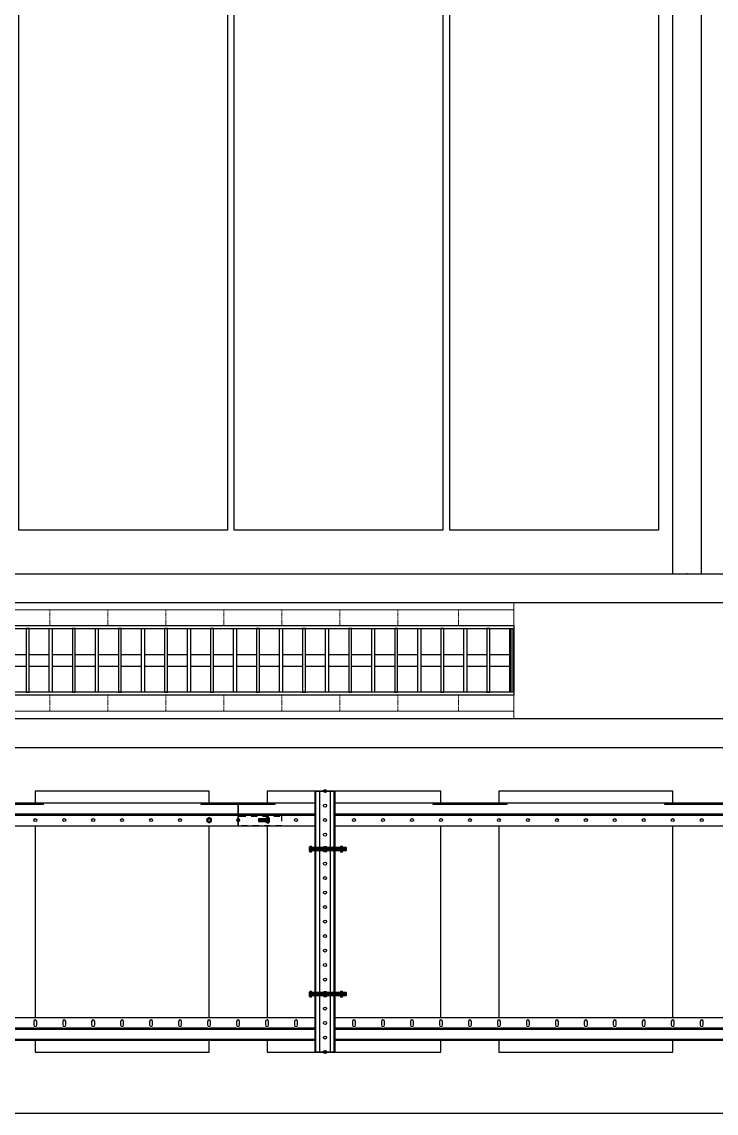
# Model space of a CAD drawing. Header units: millimetres. Extents: x -962357 to -591296, y -223672 to 59420.
# Drawn here: x -736553 to -735355, y -175224 to -173342 of the extents above; entities that cross this region are included whole.
import ezdxf

# ---------------------------------------------------------------- set-up
doc = ezdxf.new("R2010")
doc.units = ezdxf.units.MM
doc.linetypes.add('DPA_Hidden 50', pattern=[3, 2, -1])
doc.linetypes.add('TA_HL_003.00000', pattern=[19.5, 10.65, -8.85])
for name, color, linetype in [('000 - H A T C H', 8, 'Continuous'), ('000 - WIPEOUT', 250, 'Continuous'), ('001 - ASCESSORIES', 251, 'Continuous'), ('A04_TUBE SERIES', 2, 'Continuous'), ('A11_ALU.SOLID SHEET', 2, 'Continuous')]:
    doc.layers.add(name, color=color, linetype=linetype)
doc.layers.add('A-GLAZ-CURT', color=2, linetype='Continuous', lineweight=9)
pattern_1 = [(110, (-0.5, 0), (-0.939693, -0.34202), []), (110, (-0.2012, 0.6409), (-0.939693, -0.34202), [1.25, -0.25, 0, -0.25])]

# ---------------------------------------------------------------- blocks, each defined once
blk = doc.blocks.new('*U4621')
at = {"color": 1}
blk.add_wipeout([(600, -60), (-600, -60), (-600, 60), (600, 60)], dxfattribs=at).dxf.layer = '000 - WIPEOUT'
at = {"layer": '001 - ASCESSORIES', "color": 0}
blk.add_lwpolyline([(600, -60), (-600, -60), (-600, 60), (600, 60)], close=True, dxfattribs=at)
at = {"layer": '001 - ASCESSORIES'}
for points in [[(-593.5, -55), (-598.5, -55), (-598.5, 55), (-593.5, 55)], [(595, -55), (-595, -55), (-595, 55), (595, 55)], [(-558.8, -55), (-553.8, -55), (-553.8, 55), (-558.8, 55)], [(-514, -55), (-519, -55), (-519, 55), (-514, 55)], [(-479.3, -55), (-474.3, -55), (-474.3, 55), (-479.3, 55)], [(-434.6, -55), (-439.6, -55), (-439.6, 55), (-434.6, 55)], [(-399.8, -55), (-394.8, -55), (-394.8, 55), (-399.8, 55)], [(-355.1, -55), (-360.1, -55), (-360.1, 55), (-355.1, 55)], [(-320.4, -55), (-315.4, -55), (-315.4, 55), (-320.4, 55)], [(-275.6, -55), (-280.6, -55), (-280.6, 55), (-275.6, 55)], [(-240.9, -55), (-235.9, -55), (-235.9, 55), (-240.9, 55)], [(-196.2, -55), (-201.2, -55), (-201.2, 55), (-196.2, 55)], [(-161.4, -55), (-156.4, -55), (-156.4, 55), (-161.4, 55)], [(-116.7, -55), (-121.7, -55), (-121.7, 55), (-116.7, 55)], [(-82, -55), (-77, -55), (-77, 55), (-82, 55)], [(-37.2, -55), (-42.2, -55), (-42.2, 55), (-37.2, 55)], [(-2.5, -55), (2.5, -55), (2.5, 55), (-2.5, 55)], [(42.2, -55), (37.2, -55), (37.2, 55), (42.2, 55)], [(77, -55), (82, -55), (82, 55), (77, 55)], [(121.7, -55), (116.7, -55), (116.7, 55), (121.7, 55)], [(156.4, -55), (161.4, -55), (161.4, 55), (156.4, 55)], [(201.2, -55), (196.2, -55), (196.2, 55), (201.2, 55)], [(235.9, -55), (240.9, -55), (240.9, 55), (235.9, 55)], [(280.6, -55), (275.6, -55), (275.6, 55), (280.6, 55)], [(315.4, -55), (320.4, -55), (320.4, 55), (315.4, 55)], [(360.1, -55), (355.1, -55), (355.1, 55), (360.1, 55)], [(394.8, -55), (399.8, -55), (399.8, 55), (394.8, 55)], [(439.6, -55), (434.6, -55), (434.6, 55), (439.6, 55)], [(474.3, -55), (479.3, -55), (479.3, 55), (474.3, 55)], [(519, -55), (514, -55), (514, 55), (519, 55)], [(553.8, -55), (558.8, -55), (558.8, 55), (553.8, 55)], [(598.5, -55), (593.5, -55), (593.5, 55), (598.5, 55)]]:
    blk.add_lwpolyline(points, close=True, dxfattribs=at)
for points in [[(-593.5, 10), (-558.8, 10)], [(-553.8, 10), (-519, 10)], [(-514, 10), (-479.3, 10)], [(-474.3, 10), (-439.6, 10)], [(-434.6, 10), (-399.8, 10)], [(-394.8, 10), (-360.1, 10)], [(-355.1, 10), (-320.4, 10)], [(-315.4, 10), (-280.6, 10)], [(-275.6, 10), (-240.9, 10)], [(-235.9, 10), (-201.2, 10)], [(-196.2, 10), (-161.4, 10)], [(-156.4, 10), (-121.7, 10)], [(-116.7, 10), (-82, 10)], [(-77, 10), (-42.2, 10)], [(-37.2, 10), (-2.5, 10)], [(2.5, 10), (37.2, 10)], [(42.2, 10), (77, 10)], [(82, 10), (116.7, 10)], [(121.7, 10), (156.4, 10)], [(161.4, 10), (196.2, 10)], [(201.2, 10), (235.9, 10)], [(240.9, 10), (275.6, 10)], [(280.6, 10), (315.4, 10)], [(320.4, 10), (355.1, 10)], [(360.1, 10), (394.8, 10)], [(399.8, 10), (434.6, 10)], [(439.6, 10), (474.3, 10)], [(479.3, 10), (514, 10)], [(519, 10), (553.8, 10)], [(558.8, 10), (593.5, 10)], [(-593.5, -10), (-558.8, -10)], [(-553.8, -10), (-519, -10)], [(-514, -10), (-479.3, -10)], [(-474.3, -10), (-439.6, -10)], [(-434.6, -10), (-399.8, -10)], [(-394.8, -10), (-360.1, -10)], [(-355.1, -10), (-320.4, -10)], [(-315.4, -10), (-280.6, -10)], [(-275.6, -10), (-240.9, -10)], [(-235.9, -10), (-201.2, -10)], [(-196.2, -10), (-161.4, -10)], [(-156.4, -10), (-121.7, -10)], [(-116.7, -10), (-82, -10)], [(-77, -10), (-42.2, -10)], [(-37.2, -10), (-2.5, -10)], [(2.5, -10), (37.2, -10)], [(42.2, -10), (77, -10)], [(82, -10), (116.7, -10)], [(121.7, -10), (156.4, -10)], [(161.4, -10), (196.2, -10)], [(201.2, -10), (235.9, -10)], [(240.9, -10), (275.6, -10)], [(280.6, -10), (315.4, -10)], [(320.4, -10), (355.1, -10)], [(360.1, -10), (394.8, -10)], [(399.8, -10), (434.6, -10)], [(439.6, -10), (474.3, -10)], [(479.3, -10), (514, -10)], [(519, -10), (553.8, -10)], [(558.8, -10), (593.5, -10)]]:
    blk.add_lwpolyline(points, dxfattribs=at)
blk = doc.blocks.new('*U4823')
blk.add_attdef('EXTR.OVL-LENGTH_', (-25, -59.1), '', height=5)
blk.add_wipeout([(-25, 25), (25, -25), (25, 15671.5), (-25, 15621.5)]).dxf.layer = '000 - WIPEOUT'
at = {"layer": 'A04_TUBE SERIES', "color": 0}
blk.add_lwpolyline([(-25, 25), (25, -25), (25, 15671.5), (-25, 15621.5)], close=True, dxfattribs=at)
blk = doc.blocks.new('*U4826')
blk.add_attdef('EXTR.OVL-LENGTH_', (-25, -59.1), '', height=5)
blk.add_wipeout([(-25, 25), (25, -25), (25, 15165.5), (-25, 15115.5)]).dxf.layer = '000 - WIPEOUT'
at = {"layer": 'A04_TUBE SERIES', "color": 0}
blk.add_lwpolyline([(-25, 25), (25, -25), (25, 15165.5), (-25, 15115.5)], close=True, dxfattribs=at)
blk = doc.blocks.new('*U4830')
blk.add_attdef('EXTR.OVL-LENGTH_', (-25, -59.1), '', height=5)
blk.add_wipeout([(-25, 0), (25, 0), (25, 1900), (-25, 1900)]).dxf.layer = '000 - WIPEOUT'
blk.add_point((0, 0))
at = {"layer": 'A04_TUBE SERIES', "color": 0}
blk.add_lwpolyline([(-25, 0), (25, 0), (25, 1900), (-25, 1900)], close=True, dxfattribs=at)
blk = doc.blocks.new('*U4729')
at = {"color": 6}
blk.add_point((-37.5, 0), dxfattribs=at)
at = {"color": 3}
for points in [[(-875, 924), (875, 924), (875, 564), (-875, 564)], [(-875, 552), (875, 552), (875, 192), (-875, 192)], [(-875, -192), (875, -192), (875, -552), (-875, -552)], [(-875, -564), (875, -564), (875, -924), (-875, -924)]]:
    blk.add_wipeout(points, dxfattribs=at).dxf.layer = '000 - WIPEOUT'
at = {"layer": 'A11_ALU.SOLID SHEET', "color": 0, "linetype": 'ByBlock'}
for points in [[(875, 564), (-875, 564), (-875, 924), (875, 924)], [(875, 192), (-875, 192), (-875, 552), (875, 552)], [(875, -552), (-875, -552), (-875, -192), (875, -192)], [(875, -924), (-875, -924), (-875, -564), (875, -564)]]:
    blk.add_lwpolyline(points, close=True, dxfattribs=at)
at = {"color": 3}
blk.add_wipeout([(-875, 180), (875, 180), (875, -180), (-875, -180)], dxfattribs=at).dxf.layer = '000 - WIPEOUT'
at = {"layer": 'A11_ALU.SOLID SHEET', "color": 0, "linetype": 'ByBlock'}
blk.add_lwpolyline([(875, -180), (-875, -180), (-875, 180), (875, 180)], close=True, dxfattribs=at)
blk = doc.blocks.new('*U4836')
at = {"layer": 'A04_TUBE SERIES', "color": 0, "linetype": 'ByBlock', "xscale": -1, "rotation": 90}
blk.add_blockref('*U4826', (15418.5, 275), dxfattribs=at)
at = {"layer": 'A04_TUBE SERIES', "color": 0, "linetype": 'ByBlock', "rotation": 270}
blk.add_blockref('*U4823', (25, 25), dxfattribs=at)
at = {"layer": 'A11_ALU.SOLID SHEET', "color": 0, "linetype": 'ByBlock', "rotation": 90}
blk.add_blockref('*U4729', (7849.68, 1250), dxfattribs=at)
at = {"layer": 'A04_TUBE SERIES', "color": 0, "linetype": 'ByBlock'}
blk.add_blockref('*U4830', (8823, 300), dxfattribs=at)
blk = doc.blocks.new('*U4864')
at = {"color": 3}
for points in [[(-225, 150), (225, 150), (225, -150), (-225, -150)], [(-225, -250), (225, -250), (225, -550), (-225, -550)], [(-225, -650), (225, -650), (225, -950), (-225, -950)]]:
    blk.add_wipeout(points, dxfattribs=at).dxf.layer = '000 - WIPEOUT'
at = {"layer": 'A11_ALU.SOLID SHEET', "color": 0, "linetype": 'ByBlock'}
for points in [[(-225, -150), (225, -150), (225, 150), (-225, 150)], [(-225, -550), (225, -550), (225, -250), (-225, -250)], [(-225, -950), (225, -950), (225, -650), (-225, -650)]]:
    blk.add_lwpolyline(points, close=True, dxfattribs=at)
blk = doc.blocks.new('000 - ASSCESSORIES_FAMELINE_GALV.BRACKET_FITTING_Z-PROFILE_HR-02B_TOP_VIEW')
blk.add_wipeout([(-1200, 39), (1200, 39), (1200, 0), (-1200, 0)]).dxf.layer = '000 - WIPEOUT'
at = {"layer": '001 - ASCESSORIES', "linetype": 'ByBlock'}
blk.add_line((1200, 20.2), (-1200, 20.2), dxfattribs=at)
at = {"layer": '001 - ASCESSORIES'}
blk.add_line((1200, 19), (-1200, 19), dxfattribs=at)
at = {"layer": '001 - ASCESSORIES', "color": 0}
blk.add_lwpolyline([(-1200, 39), (-1200, 19), (1200, 19), (1200, 39)], close=True, dxfattribs=at)
at = {"layer": '001 - ASCESSORIES'}
blk.add_lwpolyline([(-1200, 19), (-1200, 0), (1200, 0), (1200, 19)], close=True, dxfattribs=at)
at = {"layer": '001 - ASCESSORIES', "color": 2}
for points in [[(-1200, 1.2), (-1200, 0), (-1135.9, 0), (-1135.9, 1.2)], [(-864.1, 1.2), (-864.1, 0), (-735.9, 0), (-735.9, 1.2)], [(335.9, 1.2), (335.9, 0), (464.1, 0), (464.1, 1.2)], [(735.9, 1.2), (735.9, 0), (864.1, 0), (864.1, 1.2)], [(1135.9, 1.2), (1135.9, 0), (1200, 0), (1200, 1.2)]]:
    blk.add_lwpolyline(points, close=True, dxfattribs=at)
at = {"layer": '001 - ASCESSORIES'}
for centre in [(-1150, 29), (-1100, 29), (-1050, 29), (-1000, 29), (-950, 29), (-900, 29), (-850, 29), (400, 29), (450, 29), (500, 29), (550, 29), (600, 29), (650, 29), (700, 29), (750, 29), (800, 29), (850, 29), (900, 29), (950, 29), (1000, 29), (1050, 29), (1100, 29), (1150, 29)]:
    blk.add_circle(centre, 2.6, dxfattribs=at)
for centre, start, end in [((-1200, 29), 270, 90), ((1200, 29), 90, 270)]:
    blk.add_arc(centre, 2.6, start, end, dxfattribs=at)
blk = doc.blocks.new('000 - ASSCESSORIES_FAMELINE_GALV._SPICE-FOR_HR-02B_TOP_VIEW')
at = {"layer": '001 - ASCESSORIES', "linetype": 'ByBlock'}
blk.add_lwpolyline([(-75, 6.8), (75, 6.8), (75, 8.8), (-75, 8.8)], close=True, dxfattribs=at)
at = {"layer": '001 - ASCESSORIES', "color": 0, "linetype": 'ByBlock'}
blk.add_lwpolyline([(-75, 8.8), (75, 8.8), (75, -10), (-75, -10)], close=True, dxfattribs=at)
at = {"layer": '001 - ASCESSORIES', "color": 1}
for points in [[(-57.6, 6.8), (-42.4, 6.8), (-42.4, 8.8), (-57.6, 8.8)], [(-2.6, 6.8), (2.6, 6.8), (2.6, 8.8), (-2.6, 8.8)], [(47.4, 6.8), (52.6, 6.8), (52.6, 8.8), (47.4, 8.8)]]:
    blk.add_lwpolyline(points, close=True, dxfattribs=at)
blk.add_lwpolyline([(-55, -2.6), (-45, -2.6, 1), (-45, 2.6), (-55, 2.6, 1)], format="xyb", close=True, dxfattribs=at)
at = {"layer": '001 - ASCESSORIES'}
for centre in [(0, 0), (50, 0)]:
    blk.add_circle(centre, 2.6, dxfattribs=at)
blk = doc.blocks.new('*U4659')
at = {"layer": '001 - ASCESSORIES', "color": 0, "linetype": 'ByBlock'}
blk.add_blockref('000 - ASSCESSORIES_FAMELINE_GALV._SPICE-FOR_HR-02B_TOP_VIEW', (0, 0), dxfattribs=at)
blk = doc.blocks.new('*U4682')
at = {"color": 1}
for p, q in [((-3.5, 3.5), (3.5, 3.5)), ((-3.5, 0), (3.5, 0))]:
    blk.add_line(p, q, dxfattribs=at)
at = {"color": 0}
for points in [[(-2.3, 3.2, 0.249855), (-4.6, 3.2), (-4.6, 0.3, 0.249855), (-2.3, 0.3)], [(2.3, 3.2, 0.062432), (0, 3.5, 0.062432), (-2.3, 3.2), (-2.3, 0.3, 0.061701), (0, 0, 0.061701), (2.3, 0.3)], [(4.6, 3.2, 0.249855), (2.3, 3.2), (2.3, 0.3, 0.249855), (4.6, 0.3)]]:
    blk.add_lwpolyline(points, format="xyb", close=True, dxfattribs=at)
blk = doc.blocks.new('*U4688')
at = {"layer": '000 - H A T C H'}
h = blk.add_hatch(dxfattribs=at)
h.set_pattern_fill('ANSI35', color=8, scale=4, angle=65)
h.set_pattern_definition(pattern_1)
h.paths.add_polyline_path([(0, -2.5), (14.5, -2.5), (14.5, 2.5), (0, 2.5)])
at = {"color": 8}
blk.add_line((14.5, -2.5), (14.5, 2.5), dxfattribs=at)
at = {"color": 1}
blk.add_lwpolyline([(14.5, 2.5), (0, 2.5), (0, -2.5), (14.5, -2.5), (15, -2), (15, 2)], close=True, dxfattribs=at)
blk = doc.blocks.new('*U4699')
at = {"layer": '000 - H A T C H'}
h = blk.add_hatch(color=250, dxfattribs=at)
h.dxf.hatch_style = 1
edge = h.paths.add_edge_path()
edge.add_line((-0.3, -4.6), (-3.2, -4.6))
edge.add_arc((-1, -3.5), 2.45, 180, 208.0569, ccw=False)
edge.add_line((-3.5, -3.5), (-3.5, 0))
edge.add_arc((5.9, 0), 9.36, 179.9761, 180.0239, ccw=False)
edge.add_line((-3.5, 0), (-3.5, 0))
edge.add_arc((5.9, 0), 9.36, 179.9761, 180.0239, ccw=False)
edge.add_line((-3.5, 0), (-3.5, 3.5))
edge.add_arc((-1, 3.5), 2.45, 151.9431, 180, ccw=False)
edge.add_line((-3.2, 4.6), (-0.3, 4.6))
edge.add_arc((-2.5, 3.5), 2.45, 360, 388.0569, ccw=False)
edge.add_line((0, 3.5), (0, -3.5))
edge.add_arc((-2.5, -3.5), 2.45, 331.9431, 360, ccw=False)
blk.add_blockref('*U4688', (0, 0))
at = {"layer": '001 - ASCESSORIES', "rotation": 90}
blk.add_blockref('*U4682', (0, 0), dxfattribs=at)
blk = doc.blocks.new('*U4663')
at = {"layer": '001 - ASCESSORIES', "color": 0}
blk.add_lwpolyline([(4.6, 0), (2.3, 4), (-2.3, 4), (-4.6, 0), (-2.3, -4), (2.3, -4)], close=True, dxfattribs=at)
at = {"layer": '001 - ASCESSORIES', "color": 8}
blk.add_circle((0, 0), 3.85, dxfattribs=at)
at = {"layer": '001 - ASCESSORIES', "color": 0}
blk.add_circle((0, 0), 2.6, dxfattribs=at)
blk = doc.blocks.new('*U4664')
at = {"layer": '000 - H A T C H'}
h = blk.add_hatch(color=250, dxfattribs=at)
h.dxf.hatch_style = 1
h.paths.add_polyline_path([(4, -2.3), (4, 2.3), (0, 4.6), (-4, 2.3), (-4, -2.3), (0, -4.6)])
h.paths.add_polyline_path([(0, -2.6, -1), (0, 2.6, -1)], flags=16)
at = {"layer": '001 - ASCESSORIES', "color": 0, "rotation": 270}
blk.add_blockref('*U4663', (0, 0), dxfattribs=at)
blk = doc.blocks.new('*U4922')
blk.add_blockref('*U4699', (50, -10))
at = {"layer": '001 - ASCESSORIES', "color": 0, "linetype": 'ByBlock'}
blk.add_blockref('000 - ASSCESSORIES_FAMELINE_GALV.BRACKET_FITTING_Z-PROFILE_HR-02B_TOP_VIEW', (-1200, -39), dxfattribs=at)
blk.add_blockref('*U4699', (-50, -10))
at = {"layer": '001 - ASCESSORIES', "linetype": 'TA_HL_003.00000', "rotation": 180}
blk.add_blockref('*U4659', (0, -10), dxfattribs=at)
blk.add_blockref('*U4659', (0, -10), dxfattribs=at)
at = {"layer": '001 - ASCESSORIES'}
blk.add_blockref('*U4664', (-50, -10), dxfattribs=at)
at = {"layer": '001 - ASCESSORIES', "color": 0, "linetype": 'ByBlock'}
blk.add_blockref('000 - ASSCESSORIES_FAMELINE_GALV.BRACKET_FITTING_Z-PROFILE_HR-02B_TOP_VIEW', (1200, -39), dxfattribs=at)
at = {"layer": '001 - ASCESSORIES'}
blk.add_blockref('*U4664', (50, -10), dxfattribs=at)
blk = doc.blocks.new('000 - ASSCESSORIES_FAMELINE_GALV.BRACKET_FITTING_Z-PROFILE_HR-02AA_TOP_VIEW')
blk.add_wipeout([(-1200, 39), (1200, 39), (1200, 0), (-1200, 0)]).dxf.layer = '000 - WIPEOUT'
at = {"layer": '001 - ASCESSORIES', "linetype": 'Continuous'}
for p, q in [((-1200, 39), (1200, 39)), ((-1200, 0), (1200, 0))]:
    blk.add_line(p, q, dxfattribs=at)
at = {"layer": '001 - ASCESSORIES', "color": 1, "linetype": 'ByBlock'}
for p, q in [((-527.6, 20.2), (-527.6, 19)), ((-477.6, 20.2), (-477.6, 19)), ((-427.6, 20.2), (-427.6, 19)), ((-377.6, 20.2), (-377.6, 19)), ((-327.6, 20.2), (-327.6, 19)), ((-277.6, 20.2), (-277.6, 19)), ((-227.6, 20.2), (-227.6, 19)), ((-177.6, 20.2), (-177.6, 19)), ((-127.6, 20.2), (-127.6, 19)), ((-77.6, 20.2), (-77.6, 19)), ((-27.6, 20.2), (-27.6, 19)), ((22.4, 20.2), (22.4, 19)), ((72.4, 20.2), (72.4, 19)), ((122.4, 20.2), (122.4, 19)), ((172.4, 20.2), (172.4, 19)), ((222.4, 20.2), (222.4, 19)), ((272.4, 20.2), (272.4, 19)), ((322.4, 20.2), (322.4, 19)), ((372.4, 20.2), (372.4, 19)), ((422.4, 20.2), (422.4, 19)), ((472.4, 20.2), (472.4, 19)), ((522.4, 20.2), (522.4, 19)), ((572.4, 20.2), (572.4, 19)), ((622.4, 20.2), (622.4, 19))]:
    blk.add_line(p, q, dxfattribs=at)
at = {"layer": '001 - ASCESSORIES', "color": 0, "linetype": 'ByBlock'}
blk.add_lwpolyline([(-1200, 39), (1200, 39), (1200, 19), (-1200, 19)], close=True, dxfattribs=at)
at = {"layer": '001 - ASCESSORIES'}
blk.add_lwpolyline([(-1200, 19), (1200, 19), (1200, 0), (-1200, 0)], close=True, dxfattribs=at)
at = {"layer": '001 - ASCESSORIES', "color": 1, "linetype": 'ByBlock'}
for points in [[(-527.6, 20.2), (-572.4, 20.2), (-572.4, 19), (-527.6, 19)], [(-527.6, 20.2), (-522.4, 20.2), (-522.4, 19), (-527.6, 19)], [(-477.6, 20.2), (-522.4, 20.2), (-522.4, 19), (-477.6, 19)], [(-477.6, 20.2), (-472.4, 20.2), (-472.4, 19), (-477.6, 19)], [(-427.6, 20.2), (-472.4, 20.2), (-472.4, 19), (-427.6, 19)], [(-427.6, 20.2), (-422.4, 20.2), (-422.4, 19), (-427.6, 19)], [(-377.6, 20.2), (-422.4, 20.2), (-422.4, 19), (-377.6, 19)], [(-377.6, 20.2), (-372.4, 20.2), (-372.4, 19), (-377.6, 19)], [(-327.6, 20.2), (-372.4, 20.2), (-372.4, 19), (-327.6, 19)], [(-327.6, 20.2), (-322.4, 20.2), (-322.4, 19), (-327.6, 19)], [(-277.6, 20.2), (-322.4, 20.2), (-322.4, 19), (-277.6, 19)], [(-277.6, 20.2), (-272.4, 20.2), (-272.4, 19), (-277.6, 19)], [(-227.6, 20.2), (-272.4, 20.2), (-272.4, 19), (-227.6, 19)], [(-227.6, 20.2), (-222.4, 20.2), (-222.4, 19), (-227.6, 19)], [(-177.6, 20.2), (-222.4, 20.2), (-222.4, 19), (-177.6, 19)], [(-177.6, 20.2), (-172.4, 20.2), (-172.4, 19), (-177.6, 19)], [(-127.6, 20.2), (-172.4, 20.2), (-172.4, 19), (-127.6, 19)], [(-127.6, 20.2), (-122.4, 20.2), (-122.4, 19), (-127.6, 19)], [(-77.6, 20.2), (-122.4, 20.2), (-122.4, 19), (-77.6, 19)], [(-77.6, 20.2), (-72.4, 20.2), (-72.4, 19), (-77.6, 19)], [(-27.6, 20.2), (-72.4, 20.2), (-72.4, 19), (-27.6, 19)], [(-27.6, 20.2), (-22.4, 20.2), (-22.4, 19), (-27.6, 19)], [(22.4, 20.2), (-22.4, 20.2), (-22.4, 19), (22.4, 19)], [(22.4, 20.2), (27.6, 20.2), (27.6, 19), (22.4, 19)], [(72.4, 20.2), (27.6, 20.2), (27.6, 19), (72.4, 19)], [(72.4, 20.2), (77.6, 20.2), (77.6, 19), (72.4, 19)], [(122.4, 20.2), (77.6, 20.2), (77.6, 19), (122.4, 19)], [(122.4, 20.2), (127.6, 20.2), (127.6, 19), (122.4, 19)], [(172.4, 20.2), (127.6, 20.2), (127.6, 19), (172.4, 19)], [(172.4, 20.2), (177.6, 20.2), (177.6, 19), (172.4, 19)], [(222.4, 20.2), (177.6, 20.2), (177.6, 19), (222.4, 19)], [(222.4, 20.2), (227.6, 20.2), (227.6, 19), (222.4, 19)], [(272.4, 20.2), (227.6, 20.2), (227.6, 19), (272.4, 19)], [(272.4, 20.2), (277.6, 20.2), (277.6, 19), (272.4, 19)], [(322.4, 20.2), (277.6, 20.2), (277.6, 19), (322.4, 19)], [(322.4, 20.2), (327.6, 20.2), (327.6, 19), (322.4, 19)], [(372.4, 20.2), (327.6, 20.2), (327.6, 19), (372.4, 19)], [(372.4, 20.2), (377.6, 20.2), (377.6, 19), (372.4, 19)], [(422.4, 20.2), (377.6, 20.2), (377.6, 19), (422.4, 19)], [(422.4, 20.2), (427.6, 20.2), (427.6, 19), (422.4, 19)], [(472.4, 20.2), (427.6, 20.2), (427.6, 19), (472.4, 19)], [(472.4, 20.2), (477.6, 20.2), (477.6, 19), (472.4, 19)], [(522.4, 20.2), (477.6, 20.2), (477.6, 19), (522.4, 19)], [(522.4, 20.2), (527.6, 20.2), (527.6, 19), (522.4, 19)], [(572.4, 20.2), (527.6, 20.2), (527.6, 19), (572.4, 19)], [(572.4, 20.2), (577.6, 20.2), (577.6, 19), (572.4, 19)], [(622.4, 20.2), (577.6, 20.2), (577.6, 19), (622.4, 19)], [(622.4, 20.2), (627.6, 20.2), (627.6, 19), (622.4, 19)], [(672.4, 20.2), (627.6, 20.2), (627.6, 19), (672.4, 19)]]:
    blk.add_lwpolyline(points, close=True, dxfattribs=at)
at = {"layer": '001 - ASCESSORIES'}
for points in [[(-522.4, 26), (-522.4, 32, 1), (-527.6, 32), (-527.6, 26, 1)], [(-472.4, 26), (-472.4, 32, 1), (-477.6, 32), (-477.6, 26, 1)], [(-422.4, 26), (-422.4, 32, 1), (-427.6, 32), (-427.6, 26, 1)], [(-372.4, 26), (-372.4, 32, 1), (-377.6, 32), (-377.6, 26, 1)], [(-322.4, 26), (-322.4, 32, 1), (-327.6, 32), (-327.6, 26, 1)], [(-272.4, 26), (-272.4, 32, 1), (-277.6, 32), (-277.6, 26, 1)], [(-222.4, 26), (-222.4, 32, 1), (-227.6, 32), (-227.6, 26, 1)], [(-172.4, 26), (-172.4, 32, 1), (-177.6, 32), (-177.6, 26, 1)], [(-122.4, 26), (-122.4, 32, 1), (-127.6, 32), (-127.6, 26, 1)], [(-72.4, 26), (-72.4, 32, 1), (-77.6, 32), (-77.6, 26, 1)], [(-22.4, 26), (-22.4, 32, 1), (-27.6, 32), (-27.6, 26, 1)], [(27.6, 26), (27.6, 32, 1), (22.4, 32), (22.4, 26, 1)], [(77.6, 26), (77.6, 32, 1), (72.4, 32), (72.4, 26, 1)], [(127.6, 26), (127.6, 32, 1), (122.4, 32), (122.4, 26, 1)], [(177.6, 26), (177.6, 32, 1), (172.4, 32), (172.4, 26, 1)], [(227.6, 26), (227.6, 32, 1), (222.4, 32), (222.4, 26, 1)], [(277.6, 26), (277.6, 32, 1), (272.4, 32), (272.4, 26, 1)], [(327.6, 26), (327.6, 32, 1), (322.4, 32), (322.4, 26, 1)], [(377.6, 26), (377.6, 32, 1), (372.4, 32), (372.4, 26, 1)], [(427.6, 26), (427.6, 32, 1), (422.4, 32), (422.4, 26, 1)], [(477.6, 26), (477.6, 32, 1), (472.4, 32), (472.4, 26, 1)], [(527.6, 26), (527.6, 32, 1), (522.4, 32), (522.4, 26, 1)], [(577.6, 26), (577.6, 32, 1), (572.4, 32), (572.4, 26, 1)], [(627.6, 26), (627.6, 32, 1), (622.4, 32), (622.4, 26, 1)]]:
    blk.add_lwpolyline(points, format="xyb", close=True, dxfattribs=at)
at = {"layer": '001 - ASCESSORIES', "color": 2}
blk.add_lwpolyline([(-1200, 1.2), (1200, 1.2), (1200, 0), (-1200, 0)], close=True, dxfattribs=at)
blk = doc.blocks.new('*U4921')
at = {"layer": '001 - ASCESSORIES', "linetype": 'ByBlock', "rotation": 180}
blk.add_blockref('000 - ASSCESSORIES_FAMELINE_GALV.BRACKET_FITTING_Z-PROFILE_HR-02AA_TOP_VIEW', (0, 39), dxfattribs=at)
blk = doc.blocks.new('*U4934')
at = {"color": 6}
blk.add_wipeout([(225, -17), (-225, -17), (-225, 17), (225, 17)], dxfattribs=at).dxf.layer = '000 - WIPEOUT'
at = {"layer": '001 - ASCESSORIES', "color": 0, "linetype": 'ByBlock'}
for p, q in [((225, 15.8), (-225, 15.8)), ((225, -15.8), (-225, -15.8))]:
    blk.add_line(p, q, dxfattribs=at)
at = {"layer": '001 - ASCESSORIES', "color": 1}
blk.add_lwpolyline([(225, 17), (225, -17), (-225, -17), (-225, 17)], close=True, dxfattribs=at)
at = {"layer": '001 - ASCESSORIES', "color": 0, "linetype": 'ByBlock'}
for points in [[(-225, 17), (-225, 9), (225, 9), (225, 17)], [(-225, -9), (-225, -17), (225, -17), (225, -9)]]:
    blk.add_lwpolyline(points, close=True, dxfattribs=at)
at = {"layer": '001 - ASCESSORIES', "color": 1, "linetype": 'Continuous'}
for centre in [(-225, 0), (-200, 0), (-175, 0), (-150, 0), (-125, 0), (-100, 0), (-75, 0), (-50, 0), (-25, 0), (0, 0), (25, 0), (50, 0), (75, 0), (100, 0), (125, 0), (150, 0), (175, 0), (200, 0), (225, 0)]:
    blk.add_circle(centre, 2.6, dxfattribs=at)
blk = doc.blocks.new('*U4696')
at = {"layer": '000 - H A T C H'}
h = blk.add_hatch(dxfattribs=at)
h.set_pattern_fill('ANSI35', color=8, scale=4, angle=65)
h.set_pattern_definition(pattern_1)
h.paths.add_polyline_path([(0, -2.5), (59.5, -2.5), (59.5, 2.5), (0, 2.5)])
at = {"color": 8}
blk.add_line((59.5, -2.5), (59.5, 2.5), dxfattribs=at)
at = {"color": 1}
blk.add_lwpolyline([(59.5, 2.5), (0, 2.5), (0, -2.5), (59.5, -2.5), (60, -2), (60, 2)], close=True, dxfattribs=at)
blk = doc.blocks.new('*U4748')
at = {"layer": '000 - H A T C H'}
h = blk.add_hatch(color=250, dxfattribs=at)
h.dxf.hatch_style = 1
edge = h.paths.add_edge_path()
edge.add_line((-0.3, -4.6), (-3.2, -4.6))
edge.add_arc((-1, -3.5), 2.45, 180, 208.0569, ccw=False)
edge.add_line((-3.5, -3.5), (-3.5, 0))
edge.add_arc((5.9, 0), 9.36, 179.9761, 180.0239, ccw=False)
edge.add_line((-3.5, 0), (-3.5, 0))
edge.add_arc((5.9, 0), 9.36, 179.9761, 180.0239, ccw=False)
edge.add_line((-3.5, 0), (-3.5, 3.5))
edge.add_arc((-1, 3.5), 2.45, 151.9431, 180, ccw=False)
edge.add_line((-3.2, 4.6), (-0.3, 4.6))
edge.add_arc((-2.5, 3.5), 2.45, 360, 388.0569, ccw=False)
edge.add_line((0, 3.5), (0, -3.5))
edge.add_arc((-2.5, -3.5), 2.45, 331.9431, 360, ccw=False)
blk.add_blockref('*U4696', (0, 0))
at = {"layer": '001 - ASCESSORIES', "rotation": 90}
blk.add_blockref('*U4682', (0, 0), dxfattribs=at)
blk = doc.blocks.new('*U4662')
at = {"color": 1}
for p, q in [((-3.5, 4.5), (3.5, 4.5)), ((-3.5, 0), (3.5, 0))]:
    blk.add_line(p, q, dxfattribs=at)
at = {"color": 0}
for points in [[(-2.3, 4.2, 0.249893), (-4.6, 4.2), (-4.6, 0.3, 0.249893), (-2.3, 0.3)], [(2.3, 4.2, 0.062422), (0, 4.5, 0.062422), (-2.3, 4.2), (-2.3, 0.3, 0.061692), (0, 0, 0.061692), (2.3, 0.3)], [(4.6, 4.2, 0.249893), (2.3, 4.2), (2.3, 0.3, 0.249893), (4.6, 0.3)]]:
    blk.add_lwpolyline(points, format="xyb", close=True, dxfattribs=at)
blk = doc.blocks.new('*U4707')
at = {"layer": '000 - H A T C H'}
h = blk.add_hatch(color=250, dxfattribs=at)
h.dxf.hatch_style = 1
edge = h.paths.add_edge_path()
edge.add_line((0.3, 4.6), (4.2, 4.6))
edge.add_arc((2, 3.5), 2.45, 0, 28.0609, ccw=False)
edge.add_line((4.5, 3.5), (4.5, 0))
edge.add_arc((-4.9, 0), 9.36, -0.0239, 0.0239, ccw=False)
edge.add_line((4.5, 0), (4.5, 0))
edge.add_arc((-4.9, 0), 9.36, -0.0239, 0.0239, ccw=False)
edge.add_line((4.5, 0), (4.5, -3.5))
edge.add_arc((2, -3.5), 2.45, -28.0609, 0, ccw=False)
edge.add_line((4.2, -4.6), (0.3, -4.6))
edge.add_arc((2.5, -3.5), 2.45, 180, 208.0609, ccw=False)
edge.add_line((0, -3.5), (0, 3.5))
edge.add_arc((2.5, 3.5), 2.45, 151.9391, 180, ccw=False)
at = {"layer": '001 - ASCESSORIES', "color": 0, "rotation": 270}
blk.add_blockref('*U4662', (0, 0), dxfattribs=at)
blk = doc.blocks.new('*U4821')
at = {"layer": '001 - ASCESSORIES'}
blk.add_blockref('*U4748', (-23, 0), dxfattribs=at)
at = {"layer": '001 - ASCESSORIES', "color": 2}
for rotation in [90, 90, 270, 270]:
    blk.add_blockref('*U4664', (0, 0), dxfattribs=dict(at, rotation=rotation))
at = {"layer": '001 - ASCESSORIES', "color": 1}
blk.add_blockref('*U4707', (26.2, 0), dxfattribs=at)
blk = doc.blocks.new('*U4956')
blk.add_lwpolyline([(-1246.6, 550), (17930.3, 550), (17930.3, 4315), (-1246.6, 4315)], close=True)
blk.add_blockref('*U4621', (8375.5, 1331))
at = {"layer": 'A11_ALU.SOLID SHEET', "color": 0, "linetype": 'ByBlock', "rotation": 90}
blk.add_blockref('*U4864', (8300, 880.5), dxfattribs=at)
at = {"layer": '001 - ASCESSORIES', "linetype": 'ByBlock', "rotation": 180}
for name, p in [('*U4922', (8500, 1045.5)), ('*U4921', (8675, 715.2))]:
    blk.add_blockref(name, p, dxfattribs=at)
at = {"layer": 'A11_ALU.SOLID SHEET'}
blk.add_blockref('*U4836', (451.8, 1180.5), dxfattribs=at)
at = {"layer": '001 - ASCESSORIES', "linetype": 'ByBlock', "rotation": 270}
blk.add_blockref('*U4934', (8650, 880.5), dxfattribs=at)
at = {"layer": '001 - ASCESSORIES', "linetype": 'ByBlock'}
for p in [(8650, 1005.5), (8650, 755.5)]:
    blk.add_blockref('*U4821', p, dxfattribs=at)
blk = doc.blocks.new('DPA_CP_Metal Ceiling Luminaire2 - Linear Luminaire-V62-4160-01 UPPER PLATFORM LEVEL - REFLECTED CEILING PLAN')
at = {"layer": 'A-GLAZ-CURT'}
for p, q in [((-742907, 7249), (-741707, 7249)), ((-742907, 7249), (-742907, 6974)), ((-741707, 7249), (-742907, 7249)), ((-742907, 7249), (-741707, 7249)), ((-741707, 6974), (-741707, 7249)), ((-742907, 7211.5), (-742907, 6974)), ((-741707, 7211.5), (-741707, 6974)), ((-742907, 7199), (-741707, 7199)), ((-742907, 7024), (-741707, 7024)), ((-741707, 6974), (-742907, 6974)), ((-741707, 6974), (-742907, 6974)), ((-742907, 6974), (-741707, 6974))]:
    blk.add_line(p, q, dxfattribs=at)
at = {"layer": 'A-GLAZ-CURT', "linetype": 'DPA_Hidden 50'}
for p, q in [((-742812, 7199), (-742812, 7024)), ((-742707, 7199), (-742707, 7024)), ((-742607, 7199), (-742607, 7024)), ((-742507, 7199), (-742507, 7024)), ((-742407, 7199), (-742407, 7024)), ((-742307, 7199), (-742307, 7024)), ((-742207, 7199), (-742207, 7024)), ((-742107, 7199), (-742107, 7024)), ((-742007, 7199), (-742007, 7024)), ((-741907, 7199), (-741907, 7024)), ((-741802, 7199), (-741802, 7024))]:
    blk.add_line(p, q, dxfattribs=at)
blk = doc.blocks.new('*U453')
at = {"color": 1}
blk.add_wipeout([(600, -60), (-600, -60), (-600, 60), (600, 60)], dxfattribs=at).dxf.layer = '000 - WIPEOUT'
at = {"layer": '001 - ASCESSORIES', "color": 0}
blk.add_lwpolyline([(600, -60), (-600, -60), (-600, 60), (600, 60)], close=True, dxfattribs=at)
at = {"layer": '001 - ASCESSORIES'}
for points in [[(-593.5, -55), (-598.5, -55), (-598.5, 55), (-593.5, 55)], [(595, -55), (-595, -55), (-595, 55), (595, 55)], [(-558.8, -55), (-553.8, -55), (-553.8, 55), (-558.8, 55)], [(-514, -55), (-519, -55), (-519, 55), (-514, 55)], [(-479.3, -55), (-474.3, -55), (-474.3, 55), (-479.3, 55)], [(-434.6, -55), (-439.6, -55), (-439.6, 55), (-434.6, 55)], [(-399.8, -55), (-394.8, -55), (-394.8, 55), (-399.8, 55)], [(-355.1, -55), (-360.1, -55), (-360.1, 55), (-355.1, 55)], [(-320.4, -55), (-315.4, -55), (-315.4, 55), (-320.4, 55)], [(-275.6, -55), (-280.6, -55), (-280.6, 55), (-275.6, 55)], [(-240.9, -55), (-235.9, -55), (-235.9, 55), (-240.9, 55)], [(-196.2, -55), (-201.2, -55), (-201.2, 55), (-196.2, 55)], [(-161.4, -55), (-156.4, -55), (-156.4, 55), (-161.4, 55)], [(-116.7, -55), (-121.7, -55), (-121.7, 55), (-116.7, 55)], [(-82, -55), (-77, -55), (-77, 55), (-82, 55)], [(-37.2, -55), (-42.2, -55), (-42.2, 55), (-37.2, 55)], [(-2.5, -55), (2.5, -55), (2.5, 55), (-2.5, 55)], [(42.2, -55), (37.2, -55), (37.2, 55), (42.2, 55)], [(77, -55), (82, -55), (82, 55), (77, 55)], [(121.7, -55), (116.7, -55), (116.7, 55), (121.7, 55)], [(156.4, -55), (161.4, -55), (161.4, 55), (156.4, 55)], [(201.2, -55), (196.2, -55), (196.2, 55), (201.2, 55)], [(235.9, -55), (240.9, -55), (240.9, 55), (235.9, 55)], [(280.6, -55), (275.6, -55), (275.6, 55), (280.6, 55)], [(315.4, -55), (320.4, -55), (320.4, 55), (315.4, 55)], [(360.1, -55), (355.1, -55), (355.1, 55), (360.1, 55)], [(394.8, -55), (399.8, -55), (399.8, 55), (394.8, 55)], [(439.6, -55), (434.6, -55), (434.6, 55), (439.6, 55)], [(474.3, -55), (479.3, -55), (479.3, 55), (474.3, 55)], [(519, -55), (514, -55), (514, 55), (519, 55)], [(553.8, -55), (558.8, -55), (558.8, 55), (553.8, 55)], [(598.5, -55), (593.5, -55), (593.5, 55), (598.5, 55)]]:
    blk.add_lwpolyline(points, close=True, dxfattribs=at)
for points in [[(-593.5, 10), (-558.8, 10)], [(-553.8, 10), (-519, 10)], [(-514, 10), (-479.3, 10)], [(-474.3, 10), (-439.6, 10)], [(-434.6, 10), (-399.8, 10)], [(-394.8, 10), (-360.1, 10)], [(-355.1, 10), (-320.4, 10)], [(-315.4, 10), (-280.6, 10)], [(-275.6, 10), (-240.9, 10)], [(-235.9, 10), (-201.2, 10)], [(-196.2, 10), (-161.4, 10)], [(-156.4, 10), (-121.7, 10)], [(-116.7, 10), (-82, 10)], [(-77, 10), (-42.2, 10)], [(-37.2, 10), (-2.5, 10)], [(2.5, 10), (37.2, 10)], [(42.2, 10), (77, 10)], [(82, 10), (116.7, 10)], [(121.7, 10), (156.4, 10)], [(161.4, 10), (196.2, 10)], [(201.2, 10), (235.9, 10)], [(240.9, 10), (275.6, 10)], [(280.6, 10), (315.4, 10)], [(320.4, 10), (355.1, 10)], [(360.1, 10), (394.8, 10)], [(399.8, 10), (434.6, 10)], [(439.6, 10), (474.3, 10)], [(479.3, 10), (514, 10)], [(519, 10), (553.8, 10)], [(558.8, 10), (593.5, 10)], [(-593.5, -10), (-558.8, -10)], [(-553.8, -10), (-519, -10)], [(-514, -10), (-479.3, -10)], [(-474.3, -10), (-439.6, -10)], [(-434.6, -10), (-399.8, -10)], [(-394.8, -10), (-360.1, -10)], [(-355.1, -10), (-320.4, -10)], [(-315.4, -10), (-280.6, -10)], [(-275.6, -10), (-240.9, -10)], [(-235.9, -10), (-201.2, -10)], [(-196.2, -10), (-161.4, -10)], [(-156.4, -10), (-121.7, -10)], [(-116.7, -10), (-82, -10)], [(-77, -10), (-42.2, -10)], [(-37.2, -10), (-2.5, -10)], [(2.5, -10), (37.2, -10)], [(42.2, -10), (77, -10)], [(82, -10), (116.7, -10)], [(121.7, -10), (156.4, -10)], [(161.4, -10), (196.2, -10)], [(201.2, -10), (235.9, -10)], [(240.9, -10), (275.6, -10)], [(280.6, -10), (315.4, -10)], [(320.4, -10), (355.1, -10)], [(360.1, -10), (394.8, -10)], [(399.8, -10), (434.6, -10)], [(439.6, -10), (474.3, -10)], [(479.3, -10), (514, -10)], [(519, -10), (553.8, -10)], [(558.8, -10), (593.5, -10)]]:
    blk.add_lwpolyline(points, dxfattribs=at)
blk = doc.blocks.new('*U702')
at = {"color": 3}
for points in [[(-225, 150), (225, 150), (225, -150), (-225, -150)], [(-225, -250), (225, -250), (225, -550), (-225, -550)], [(-225, -650), (225, -650), (225, -950), (-225, -950)]]:
    blk.add_wipeout(points, dxfattribs=at).dxf.layer = '000 - WIPEOUT'
at = {"layer": 'A11_ALU.SOLID SHEET', "color": 0, "linetype": 'ByBlock'}
for points in [[(-225, -150), (225, -150), (225, 150), (-225, 150)], [(-225, -550), (225, -550), (225, -250), (-225, -250)], [(-225, -950), (225, -950), (225, -650), (-225, -650)]]:
    blk.add_lwpolyline(points, close=True, dxfattribs=at)
blk = doc.blocks.new('*U670')
at = {"layer": '001 - ASCESSORIES', "color": 0, "linetype": 'ByBlock'}
blk.add_blockref('000 - ASSCESSORIES_FAMELINE_GALV._SPICE-FOR_HR-02B_TOP_VIEW', (0, 0), dxfattribs=at)
blk = doc.blocks.new('*U351')
at = {"color": 1}
for p, q in [((-3.5, 3.5), (3.5, 3.5)), ((-3.5, 0), (3.5, 0))]:
    blk.add_line(p, q, dxfattribs=at)
at = {"color": 0}
for points in [[(-2.3, 3.2, 0.249855), (-4.6, 3.2), (-4.6, 0.3, 0.249855), (-2.3, 0.3)], [(2.3, 3.2, 0.062432), (0, 3.5, 0.062432), (-2.3, 3.2), (-2.3, 0.3, 0.061701), (0, 0, 0.061701), (2.3, 0.3)], [(4.6, 3.2, 0.249855), (2.3, 3.2), (2.3, 0.3, 0.249855), (4.6, 0.3)]]:
    blk.add_lwpolyline(points, format="xyb", close=True, dxfattribs=at)
blk = doc.blocks.new('*U357')
at = {"layer": '000 - H A T C H'}
h = blk.add_hatch(dxfattribs=at)
h.set_pattern_fill('ANSI35', color=8, scale=4, angle=65)
h.set_pattern_definition(pattern_1)
h.paths.add_polyline_path([(0, -2.5), (14.5, -2.5), (14.5, 2.5), (0, 2.5)])
at = {"color": 8}
blk.add_line((14.5, -2.5), (14.5, 2.5), dxfattribs=at)
at = {"color": 1}
blk.add_lwpolyline([(14.5, 2.5), (0, 2.5), (0, -2.5), (14.5, -2.5), (15, -2), (15, 2)], close=True, dxfattribs=at)
blk = doc.blocks.new('*U666')
at = {"layer": '000 - H A T C H'}
h = blk.add_hatch(color=250, dxfattribs=at)
h.dxf.hatch_style = 1
edge = h.paths.add_edge_path()
edge.add_line((-0.3, -4.6), (-3.2, -4.6))
edge.add_arc((-1, -3.5), 2.45, 180, 208.0569, ccw=False)
edge.add_line((-3.5, -3.5), (-3.5, 0))
edge.add_arc((5.9, 0), 9.36, 179.9761, 180.0239, ccw=False)
edge.add_line((-3.5, 0), (-3.5, 0))
edge.add_arc((5.9, 0), 9.36, 179.9761, 180.0239, ccw=False)
edge.add_line((-3.5, 0), (-3.5, 3.5))
edge.add_arc((-1, 3.5), 2.45, 151.9431, 180, ccw=False)
edge.add_line((-3.2, 4.6), (-0.3, 4.6))
edge.add_arc((-2.5, 3.5), 2.45, 360, 388.0569, ccw=False)
edge.add_line((0, 3.5), (0, -3.5))
edge.add_arc((-2.5, -3.5), 2.45, 331.9431, 360, ccw=False)
blk.add_blockref('*U357', (0, 0))
at = {"layer": '001 - ASCESSORIES', "rotation": 90}
blk.add_blockref('*U351', (0, 0), dxfattribs=at)
blk = doc.blocks.new('*U350')
at = {"layer": '001 - ASCESSORIES', "color": 0}
blk.add_lwpolyline([(4.6, 0), (2.3, 4), (-2.3, 4), (-4.6, 0), (-2.3, -4), (2.3, -4)], close=True, dxfattribs=at)
at = {"layer": '001 - ASCESSORIES', "color": 8}
blk.add_circle((0, 0), 3.85, dxfattribs=at)
at = {"layer": '001 - ASCESSORIES', "color": 0}
blk.add_circle((0, 0), 2.6, dxfattribs=at)
blk = doc.blocks.new('*U671')
at = {"layer": '000 - H A T C H'}
h = blk.add_hatch(color=250, dxfattribs=at)
h.dxf.hatch_style = 1
h.paths.add_polyline_path([(4, -2.3), (4, 2.3), (0, 4.6), (-4, 2.3), (-4, -2.3), (0, -4.6)])
h.paths.add_polyline_path([(0, -2.6, -1), (0, 2.6, -1)], flags=16)
at = {"layer": '001 - ASCESSORIES', "color": 0, "rotation": 270}
blk.add_blockref('*U350', (0, 0), dxfattribs=at)
blk = doc.blocks.new('*U536')
blk.add_blockref('*U666', (50, -10))
at = {"layer": '001 - ASCESSORIES', "color": 0, "linetype": 'ByBlock'}
blk.add_blockref('000 - ASSCESSORIES_FAMELINE_GALV.BRACKET_FITTING_Z-PROFILE_HR-02B_TOP_VIEW', (-1200, -39), dxfattribs=at)
blk.add_blockref('*U666', (-50, -10))
at = {"layer": '001 - ASCESSORIES', "linetype": 'TA_HL_003.00000', "rotation": 180}
blk.add_blockref('*U670', (0, -10), dxfattribs=at)
blk.add_blockref('*U670', (0, -10), dxfattribs=at)
at = {"layer": '001 - ASCESSORIES'}
blk.add_blockref('*U671', (-50, -10), dxfattribs=at)
at = {"layer": '001 - ASCESSORIES', "color": 0, "linetype": 'ByBlock'}
blk.add_blockref('000 - ASSCESSORIES_FAMELINE_GALV.BRACKET_FITTING_Z-PROFILE_HR-02B_TOP_VIEW', (1200, -39), dxfattribs=at)
at = {"layer": '001 - ASCESSORIES'}
blk.add_blockref('*U671', (50, -10), dxfattribs=at)
blk = doc.blocks.new('*U535')
at = {"layer": '001 - ASCESSORIES', "linetype": 'ByBlock', "rotation": 180}
blk.add_blockref('000 - ASSCESSORIES_FAMELINE_GALV.BRACKET_FITTING_Z-PROFILE_HR-02AA_TOP_VIEW', (0, 39), dxfattribs=at)
blk = doc.blocks.new('*U548')
at = {"color": 6}
blk.add_wipeout([(225, -17), (-225, -17), (-225, 17), (225, 17)], dxfattribs=at).dxf.layer = '000 - WIPEOUT'
at = {"layer": '001 - ASCESSORIES', "color": 0, "linetype": 'ByBlock'}
for p, q in [((225, 15.8), (-225, 15.8)), ((225, -15.8), (-225, -15.8))]:
    blk.add_line(p, q, dxfattribs=at)
at = {"layer": '001 - ASCESSORIES', "color": 1}
blk.add_lwpolyline([(225, 17), (225, -17), (-225, -17), (-225, 17)], close=True, dxfattribs=at)
at = {"layer": '001 - ASCESSORIES', "color": 0, "linetype": 'ByBlock'}
for points in [[(-225, 17), (-225, 9), (225, 9), (225, 17)], [(-225, -9), (-225, -17), (225, -17), (225, -9)]]:
    blk.add_lwpolyline(points, close=True, dxfattribs=at)
at = {"layer": '001 - ASCESSORIES', "color": 1, "linetype": 'Continuous'}
for centre in [(-225, 0), (-200, 0), (-175, 0), (-150, 0), (-125, 0), (-100, 0), (-75, 0), (-50, 0), (-25, 0), (0, 0), (25, 0), (50, 0), (75, 0), (100, 0), (125, 0), (150, 0), (175, 0), (200, 0), (225, 0)]:
    blk.add_circle(centre, 2.6, dxfattribs=at)
blk = doc.blocks.new('*U365')
at = {"layer": '000 - H A T C H'}
h = blk.add_hatch(dxfattribs=at)
h.set_pattern_fill('ANSI35', color=8, scale=4, angle=65)
h.set_pattern_definition(pattern_1)
h.paths.add_polyline_path([(0, -2.5), (59.5, -2.5), (59.5, 2.5), (0, 2.5)])
at = {"color": 8}
blk.add_line((59.5, -2.5), (59.5, 2.5), dxfattribs=at)
at = {"color": 1}
blk.add_lwpolyline([(59.5, 2.5), (0, 2.5), (0, -2.5), (59.5, -2.5), (60, -2), (60, 2)], close=True, dxfattribs=at)
blk = doc.blocks.new('*U583')
at = {"layer": '000 - H A T C H'}
h = blk.add_hatch(color=250, dxfattribs=at)
h.dxf.hatch_style = 1
edge = h.paths.add_edge_path()
edge.add_line((-0.3, -4.6), (-3.2, -4.6))
edge.add_arc((-1, -3.5), 2.45, 180, 208.0569, ccw=False)
edge.add_line((-3.5, -3.5), (-3.5, 0))
edge.add_arc((5.9, 0), 9.36, 179.9761, 180.0239, ccw=False)
edge.add_line((-3.5, 0), (-3.5, 0))
edge.add_arc((5.9, 0), 9.36, 179.9761, 180.0239, ccw=False)
edge.add_line((-3.5, 0), (-3.5, 3.5))
edge.add_arc((-1, 3.5), 2.45, 151.9431, 180, ccw=False)
edge.add_line((-3.2, 4.6), (-0.3, 4.6))
edge.add_arc((-2.5, 3.5), 2.45, 360, 388.0569, ccw=False)
edge.add_line((0, 3.5), (0, -3.5))
edge.add_arc((-2.5, -3.5), 2.45, 331.9431, 360, ccw=False)
blk.add_blockref('*U365', (0, 0))
at = {"layer": '001 - ASCESSORIES', "rotation": 90}
blk.add_blockref('*U351', (0, 0), dxfattribs=at)
blk = doc.blocks.new('*U349')
at = {"color": 1}
for p, q in [((-3.5, 4.5), (3.5, 4.5)), ((-3.5, 0), (3.5, 0))]:
    blk.add_line(p, q, dxfattribs=at)
at = {"color": 0}
for points in [[(-2.3, 4.2, 0.249893), (-4.6, 4.2), (-4.6, 0.3, 0.249893), (-2.3, 0.3)], [(2.3, 4.2, 0.062422), (0, 4.5, 0.062422), (-2.3, 4.2), (-2.3, 0.3, 0.061692), (0, 0, 0.061692), (2.3, 0.3)], [(4.6, 4.2, 0.249893), (2.3, 4.2), (2.3, 0.3, 0.249893), (4.6, 0.3)]]:
    blk.add_lwpolyline(points, format="xyb", close=True, dxfattribs=at)
blk = doc.blocks.new('*U667')
at = {"layer": '000 - H A T C H'}
h = blk.add_hatch(color=250, dxfattribs=at)
h.dxf.hatch_style = 1
edge = h.paths.add_edge_path()
edge.add_line((0.3, 4.6), (4.2, 4.6))
edge.add_arc((2, 3.5), 2.45, 0, 28.0609, ccw=False)
edge.add_line((4.5, 3.5), (4.5, 0))
edge.add_arc((-4.9, 0), 9.36, -0.0239, 0.0239, ccw=False)
edge.add_line((4.5, 0), (4.5, 0))
edge.add_arc((-4.9, 0), 9.36, -0.0239, 0.0239, ccw=False)
edge.add_line((4.5, 0), (4.5, -3.5))
edge.add_arc((2, -3.5), 2.45, -28.0609, 0, ccw=False)
edge.add_line((4.2, -4.6), (0.3, -4.6))
edge.add_arc((2.5, -3.5), 2.45, 180, 208.0609, ccw=False)
edge.add_line((0, -3.5), (0, 3.5))
edge.add_arc((2.5, 3.5), 2.45, 151.9391, 180, ccw=False)
at = {"layer": '001 - ASCESSORIES', "color": 0, "rotation": 270}
blk.add_blockref('*U349', (0, 0), dxfattribs=at)
blk = doc.blocks.new('*U686')
at = {"layer": '001 - ASCESSORIES'}
blk.add_blockref('*U583', (-23, 0), dxfattribs=at)
at = {"layer": '001 - ASCESSORIES', "color": 2}
for rotation in [90, 90, 270, 270]:
    blk.add_blockref('*U671', (0, 0), dxfattribs=dict(at, rotation=rotation))
at = {"layer": '001 - ASCESSORIES', "color": 1}
blk.add_blockref('*U667', (26.2, 0), dxfattribs=at)
blk = doc.blocks.new('*U467')
blk.add_attdef('EXTR.OVL-LENGTH_', (-25, -59.1), '', height=5)
blk.add_wipeout([(-25, 25), (25, -25), (25, 15671.5), (-25, 15621.5)]).dxf.layer = '000 - WIPEOUT'
at = {"layer": 'A04_TUBE SERIES', "color": 0}
blk.add_lwpolyline([(-25, 25), (25, -25), (25, 15671.5), (-25, 15621.5)], close=True, dxfattribs=at)
blk = doc.blocks.new('*U463')
blk.add_attdef('EXTR.OVL-LENGTH_', (-25, -59.1), '', height=5)
blk.add_wipeout([(-25, 25), (25, -25), (25, 15165.5), (-25, 15115.5)]).dxf.layer = '000 - WIPEOUT'
at = {"layer": 'A04_TUBE SERIES', "color": 0}
blk.add_lwpolyline([(-25, 25), (25, -25), (25, 15165.5), (-25, 15115.5)], close=True, dxfattribs=at)
blk = doc.blocks.new('*U471')
blk.add_attdef('EXTR.OVL-LENGTH_', (-25, -59.1), '', height=5)
blk.add_wipeout([(-25, 0), (25, 0), (25, 1900), (-25, 1900)]).dxf.layer = '000 - WIPEOUT'
blk.add_point((0, 0))
at = {"layer": 'A04_TUBE SERIES', "color": 0}
blk.add_lwpolyline([(-25, 0), (25, 0), (25, 1900), (-25, 1900)], close=True, dxfattribs=at)
blk = doc.blocks.new('*U674')
at = {"color": 6}
blk.add_point((-37.5, 0), dxfattribs=at)
at = {"color": 3}
for points in [[(-875, 924), (875, 924), (875, 564), (-875, 564)], [(-875, 552), (875, 552), (875, 192), (-875, 192)], [(-875, -192), (875, -192), (875, -552), (-875, -552)], [(-875, -564), (875, -564), (875, -924), (-875, -924)]]:
    blk.add_wipeout(points, dxfattribs=at).dxf.layer = '000 - WIPEOUT'
at = {"layer": 'A11_ALU.SOLID SHEET', "color": 0, "linetype": 'ByBlock'}
for points in [[(875, 564), (-875, 564), (-875, 924), (875, 924)], [(875, 192), (-875, 192), (-875, 552), (875, 552)], [(875, -552), (-875, -552), (-875, -192), (875, -192)], [(875, -924), (-875, -924), (-875, -564), (875, -564)]]:
    blk.add_lwpolyline(points, close=True, dxfattribs=at)
at = {"color": 3}
blk.add_wipeout([(-875, 180), (875, 180), (875, -180), (-875, -180)], dxfattribs=at).dxf.layer = '000 - WIPEOUT'
at = {"layer": 'A11_ALU.SOLID SHEET', "color": 0, "linetype": 'ByBlock'}
blk.add_lwpolyline([(875, -180), (-875, -180), (-875, 180), (875, 180)], close=True, dxfattribs=at)
blk = doc.blocks.new('*U692')
at = {"layer": 'A04_TUBE SERIES', "color": 0, "linetype": 'ByBlock', "xscale": -1, "rotation": 90}
blk.add_blockref('*U463', (15418.5, 275), dxfattribs=at)
at = {"layer": 'A04_TUBE SERIES', "color": 0, "linetype": 'ByBlock', "rotation": 270}
blk.add_blockref('*U467', (25, 25), dxfattribs=at)
at = {"layer": 'A11_ALU.SOLID SHEET', "color": 0, "linetype": 'ByBlock', "rotation": 90}
blk.add_blockref('*U674', (7849.68, 1250), dxfattribs=at)
at = {"layer": 'A04_TUBE SERIES', "color": 0, "linetype": 'ByBlock'}
blk.add_blockref('*U471', (8823, 300), dxfattribs=at)

msp = doc.modelspace()

# ---------------------------------------------------------------- block references
at = {"layer": 'A-GLAZ-CURT'}
msp.add_blockref('DPA_CP_Metal Ceiling Luminaire2 - Linear Luminaire-V62-4160-01 UPPER PLATFORM LEVEL - REFLECTED CEILING PLAN', (6002.5, -181555), dxfattribs=at)

# ---------------------------------------------------------------- next in the draw order: block references
msp.add_blockref('*U4956', (-744680, -175774.4))

# ---------------------------------------------------------------- next in the draw order: linework, layer by layer
msp.add_lwpolyline([(-745926.6, -175224.4), (-726749.7, -175224.4), (-726749.7, -171459.4), (-745926.6, -171459.4)], close=True)

# ---------------------------------------------------------------- next in the draw order: block references
msp.add_blockref('*U453', (-736304.5, -174443.4))
at = {"layer": 'A11_ALU.SOLID SHEET', "color": 0, "linetype": 'ByBlock', "rotation": 90}
msp.add_blockref('*U702', (-736380, -174893.9), dxfattribs=at)

# ---------------------------------------------------------------- next in the draw order: block references
at = {"layer": '001 - ASCESSORIES', "linetype": 'ByBlock', "rotation": 180}
for name, p in [('*U536', (-736180, -174728.9)), ('*U535', (-736005, -175059.2))]:
    msp.add_blockref(name, p, dxfattribs=at)
at = {"layer": 'A11_ALU.SOLID SHEET'}
msp.add_blockref('*U692', (-744228.2, -174593.9), dxfattribs=at)

# ---------------------------------------------------------------- next in the draw order: block references
at = {"layer": '001 - ASCESSORIES', "linetype": 'ByBlock', "rotation": 270}
msp.add_blockref('*U548', (-736030, -174893.9), dxfattribs=at)

# ---------------------------------------------------------------- next in the draw order: block references
at = {"layer": '001 - ASCESSORIES', "linetype": 'ByBlock'}
for p in [(-736030, -174768.9), (-736030, -175018.9)]:
    msp.add_blockref('*U686', p, dxfattribs=at)

doc.saveas('drawing.dxf')
